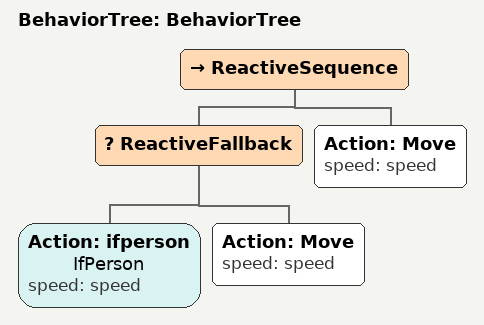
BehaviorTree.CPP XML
<?xml version="1.0"?>
<root main_tree_to_execute="BehaviorTree">
    <BehaviorTree ID="BehaviorTree">
        <ReactiveSequence>
            <ReactiveFallback>
                <Action ID="ifperson" name="IfPerson" speed="speed"/>
                <Action ID="Move" speed="speed"/>
            </ReactiveFallback>
            <Action ID="Move" speed="speed"/>
        </ReactiveSequence>
    </BehaviorTree>
</root>
